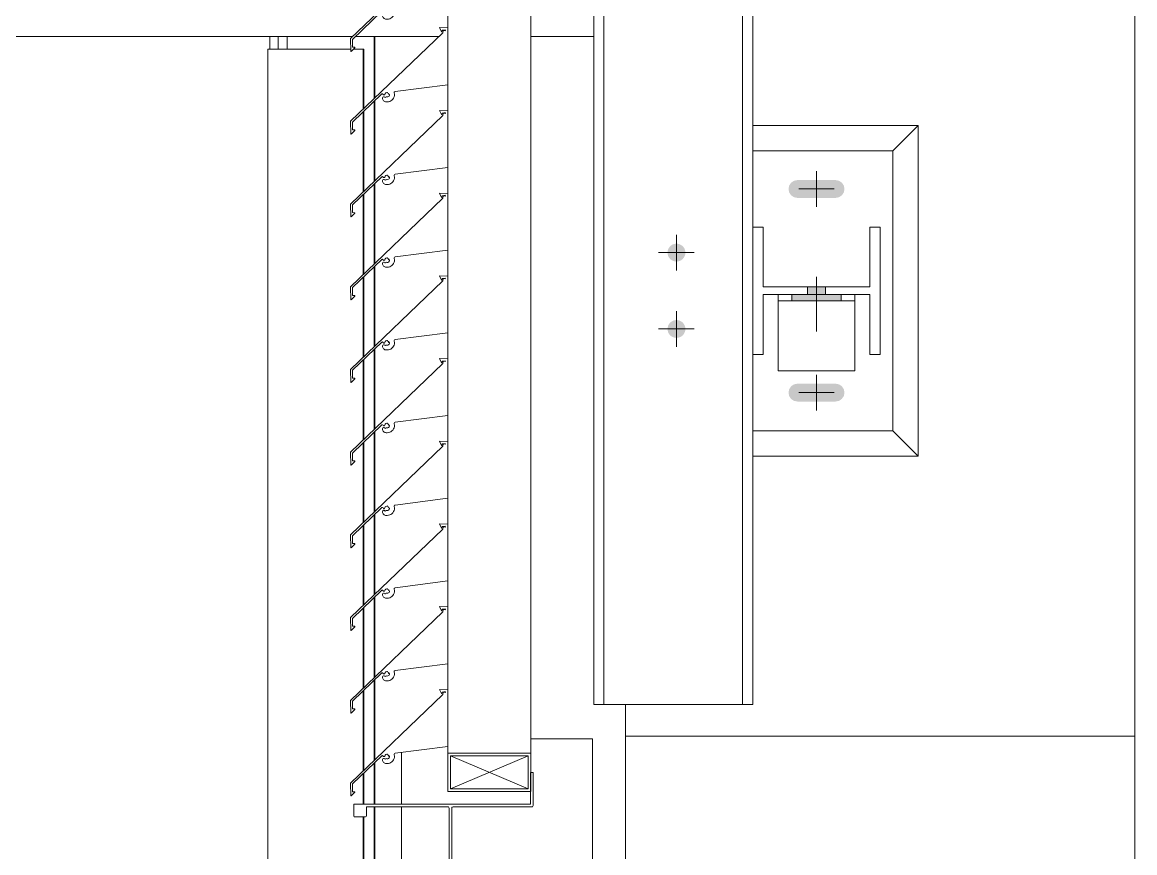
# Model space of a CAD drawing. Header units: millimetres. Extents: x -220592 to 404889, y -217665 to 38245.
# Drawn here: x 7562 to 7570.74, y -48086.44 to -48079.91 of the extents above; entities that cross this region are included whole.
import ezdxf

# ---------------------------------------------------------------- set-up
doc = ezdxf.new("R2010")
doc.units = ezdxf.units.MM
doc.linetypes.add('XKITLINE00', pattern=[0])
doc.layers.add('000 - 0_HIDE_OBJ_FRAMING_DEF_SUB_1', color=7, linetype='Continuous')
doc.layers.add('Part', color=7, linetype='Continuous', lineweight=0)

# ---------------------------------------------------------------- blocks, each defined once
blk = doc.blocks.new('*A13471')
at = {"layer": '000 - 0_HIDE_OBJ_FRAMING_DEF_SUB_1', "color": 7, "linetype": 'XKITLINE00', "lineweight": 0}
blk.add_line((-166.903352, 124.690788), (-166.903352, 152.690792), dxfattribs=at)
blk = doc.blocks.new('*A13473')
at = {"layer": '000 - 0_HIDE_OBJ_FRAMING_DEF_SUB_1', "color": 7, "linetype": 'XKITLINE00', "lineweight": 0}
for p, q in [((-166.90336, 124.690788), (-166.903358, 152.690792)), ((-170.90336, 124.690788), (-170.90336, 124.940805))]:
    blk.add_line(p, q, dxfattribs=at)
blk = doc.blocks.new('*A13990')
at = {"layer": '000 - 0_HIDE_OBJ_FRAMING_DEF_SUB_1', "color": 7, "linetype": 'XKITLINE00', "lineweight": 0}
for p, q in [((-170.903349, 124.690788), (-166.903349, 124.690788)), ((-170.903349, 122.690788), (-170.903349, 124.690788)), ((-166.903349, 124.690788), (-166.903349, 122.690788)), ((-166.903349, 122.690788), (-170.903349, 122.690788))]:
    blk.add_line(p, q, dxfattribs=at)
blk = doc.blocks.new('*A13993')
at = {"layer": '000 - 0_HIDE_OBJ_FRAMING_DEF_SUB_1', "color": 7, "linetype": 'XKITLINE00', "lineweight": 0}
for p, q in [((-171.153485, 152.440805), (-171.153485, 124.940805)), ((-171.073485, 124.940805), (-171.073485, 152.440805)), ((-169.983485, 124.940805), (-169.983485, 152.440805)), ((-169.903485, 128.690805), (-169.903485, 148.690805)), ((-169.903485, 124.940805), (-169.903485, 127.690805)), ((-169.903485, 124.940805), (-171.153485, 124.940805))]:
    blk.add_line(p, q, dxfattribs=at)
blk = doc.blocks.new('*A14056')
at = {"layer": 'Part', "color": 7, "linetype": 'XKITLINE00', "lineweight": 0}
for p, q in [((-171.163349, 124.670788), (-171.648652, 124.670788)), ((-171.163349, 121.920764), (-171.163349, 124.670788)), ((-172.663349, 124.156207), (-172.663349, 124.563714)), ((-172.663349, 123.176207), (-172.663349, 124.135881))]:
    blk.add_line(p, q, dxfattribs=at)
blk = doc.blocks.new('*A14057')
at = {"layer": 'Part', "color": 7, "linetype": 'XKITLINE00', "lineweight": 0}
for p, q in [((-172.338255, 125.018789), (-173.063377, 124.322543)), ((-172.298462, 125.056123), (-172.366148, 125.058745)), ((-172.366148, 125.058745), (-172.350613, 125.025258)), ((-172.350613, 125.025258), (-172.34549, 125.02567)), ((-172.34549, 125.02567), (-172.345361, 125.037861)), ((-172.345361, 125.037861), (-172.320378, 125.041001)), ((-172.335358, 125.037332), (-172.338255, 125.018789)), ((-172.335358, 125.037332), (-172.318342, 125.034428)), ((-172.320378, 125.041001), (-172.318342, 125.034428)), ((-172.298455, 124.610453), (-172.298462, 125.056123)), ((-172.793971, 124.534553), (-172.790857, 124.542126)), ((-172.790857, 124.542126), (-172.78619, 124.546913)), ((-172.78619, 124.546913), (-172.780114, 124.549703)), ((-172.780114, 124.549703), (-172.773442, 124.550125)), ((-172.773442, 124.550125), (-172.77112, 124.542735)), ((-172.77112, 124.542735), (-172.763955, 124.541791)), ((-172.763955, 124.541791), (-172.765124, 124.534731)), ((-172.720912, 124.545159), (-172.720672, 124.550681)), ((-172.719426, 124.535025), (-172.720912, 124.545159)), ((-172.720672, 124.550681), (-172.717536, 124.555233)), ((-172.717536, 124.555233), (-172.712461, 124.557423)), ((-172.712461, 124.557423), (-172.298455, 124.610453)), ((-173.048341, 124.316176), (-172.817326, 124.537579)), ((-172.817326, 124.537579), (-172.812166, 124.538671)), ((-172.810019, 124.512761), (-172.812659, 124.507287)), ((-172.812659, 124.507287), (-172.812163, 124.499517)), ((-172.812166, 124.538671), (-172.808512, 124.534044)), ((-172.812163, 124.499517), (-172.810428, 124.494021)), ((-172.810428, 124.494021), (-172.807674, 124.488958)), ((-172.804875, 124.515998), (-172.810019, 124.512761)), ((-172.808512, 124.534044), (-172.804048, 124.53019)), ((-172.807674, 124.488958), (-172.804002, 124.484515)), ((-172.798797, 124.51601), (-172.804875, 124.515998)), ((-172.804048, 124.53019), (-172.798154, 124.530396)), ((-172.804002, 124.484515), (-172.799549, 124.480857)), ((-172.799549, 124.480857), (-172.794479, 124.478117)), ((-172.793641, 124.512792), (-172.798797, 124.51601)), ((-172.798154, 124.530396), (-172.793971, 124.534553)), ((-172.794479, 124.478117), (-172.788978, 124.476398)), ((-172.790699, 124.50732), (-172.793641, 124.512792)), ((-172.788669, 124.512301), (-172.790699, 124.50732)), ((-172.788978, 124.476398), (-172.78325, 124.475762)), ((-172.783858, 124.514708), (-172.788669, 124.512301)), ((-172.77794, 124.513803), (-172.783858, 124.514708)), ((-172.78325, 124.475762), (-172.776451, 124.475664)), ((-172.77144, 124.514147), (-172.77794, 124.513803)), ((-172.776451, 124.475664), (-172.766238, 124.476449)), ((-172.765472, 124.516745), (-172.77144, 124.514147)), ((-172.766238, 124.476449), (-172.756337, 124.479072)), ((-172.76079, 124.521267), (-172.765472, 124.516745)), ((-172.765124, 124.534731), (-172.757418, 124.533625)), ((-172.757988, 124.527141), (-172.76079, 124.521267)), ((-172.757418, 124.533625), (-172.757988, 124.527141)), ((-172.756337, 124.479072), (-172.747074, 124.483445)), ((-172.747074, 124.483445), (-172.738758, 124.489423)), ((-172.738758, 124.489423), (-172.731662, 124.49681)), ((-172.731662, 124.49681), (-172.726022, 124.50536)), ((-172.726022, 124.50536), (-172.722024, 124.51479)), ((-172.722024, 124.51479), (-172.719801, 124.524789)), ((-172.719801, 124.524789), (-172.719426, 124.535025)), ((-173.063377, 124.322543), (-173.062824, 124.223392)), ((-173.047999, 124.25483), (-173.048341, 124.316176)), ((-173.062824, 124.223392), (-173.058143, 124.220923)), ((-173.058143, 124.220923), (-173.029494, 124.249812)), ((-173.030579, 124.254733), (-173.047999, 124.25483)), ((-173.029494, 124.249812), (-173.030579, 124.254733))]:
    blk.add_line(p, q, dxfattribs=at)
blk = doc.blocks.new('*A14058')
at = {"layer": 'Part', "color": 7, "linetype": 'XKITLINE00', "lineweight": 0}
for p, q in [((-172.298652, 124.256249), (-172.298652, 124.556249)), ((-171.648652, 124.556249), (-172.298652, 124.556249)), ((-171.648652, 124.256249), (-171.648652, 124.556249)), ((-172.278652, 124.276249), (-171.668652, 124.536249)), ((-172.278652, 124.536249), (-171.668652, 124.276249)), ((-172.278652, 124.276249), (-172.278652, 124.536249)), ((-172.278652, 124.536249), (-171.668652, 124.536249)), ((-171.668652, 124.536249), (-171.668652, 124.276249)), ((-172.298652, 124.256249), (-171.648652, 124.256249)), ((-171.668652, 124.276249), (-172.278652, 124.276249))]:
    blk.add_line(p, q, dxfattribs=at)
blk = doc.blocks.new('*A14061')
at = {"layer": 'Part', "color": 7, "linetype": 'XKITLINE00', "lineweight": 0}
for p, q in [((-171.648937, 124.40603), (-171.648981, 124.15603)), ((-171.628937, 124.406027), (-171.648937, 124.40603)), ((-171.628982, 124.146027), (-171.628937, 124.406027)), ((-171.648981, 124.15603), (-173.03898, 124.156273)), ((-173.03898, 124.156273), (-173.038236, 124.062446)), ((-172.938996, 124.066255), (-172.938984, 124.136255)), ((-172.938984, 124.136255), (-172.295157, 124.135382)), ((-172.295157, 124.135382), (-172.29067, 124.131698)), ((-172.29067, 124.131698), (-172.288986, 124.126142)), ((-172.288986, 124.126142), (-172.289912, 123.182315)), ((-172.26915, 123.186138), (-172.268986, 124.126138)), ((-172.268986, 124.126138), (-172.268224, 124.129965)), ((-172.268224, 124.129965), (-172.26454, 124.134452)), ((-172.26454, 124.134452), (-172.258984, 124.136137)), ((-172.258984, 124.136137), (-171.635157, 124.136789)), ((-171.635157, 124.136789), (-171.630669, 124.140471)), ((-171.630669, 124.140471), (-171.628982, 124.146027)), ((-173.038236, 124.062446), (-173.034553, 124.057957)), ((-173.034553, 124.057957), (-173.028998, 124.056271)), ((-173.028998, 124.056271), (-172.945171, 124.057018)), ((-172.945171, 124.057018), (-172.940682, 124.0607)), ((-172.940682, 124.0607), (-172.938996, 124.066255)), ((-173.039139, 123.246273), (-173.039155, 123.156273)), ((-173.037453, 123.251828), (-173.039139, 123.246273)), ((-173.032965, 123.25551), (-173.037453, 123.251828)), ((-172.949138, 123.256257), (-173.032965, 123.25551)), ((-172.943582, 123.254571), (-172.949138, 123.256257)), ((-172.9399, 123.250082), (-172.943582, 123.254571)), ((-172.939152, 123.176255), (-172.9399, 123.250082)), ((-173.039155, 123.156273), (-171.649155, 123.15603)), ((-172.299152, 123.176144), (-172.939152, 123.176255)), ((-172.293596, 123.177828), (-172.299152, 123.176144)), ((-172.289912, 123.182315), (-172.293596, 123.177828)), ((-172.267465, 123.180582), (-172.26915, 123.186138)), ((-172.262978, 123.176899), (-172.267465, 123.180582)), ((-171.639152, 123.176028), (-172.262978, 123.176899)), ((-171.649155, 123.15603), (-171.649199, 122.90603)), ((-171.633596, 123.174342), (-171.639152, 123.176028)), ((-171.629914, 123.169854), (-171.633596, 123.174342)), ((-171.629199, 122.906027), (-171.629914, 123.169854)), ((-171.649199, 122.90603), (-171.629199, 122.906027))]:
    blk.add_line(p, q, dxfattribs=at)
blk = doc.blocks.new('*A14079')
at = {"layer": 'Part', "color": 7, "linetype": 'XKITLINE00', "lineweight": 0}
for p, q in [((-171.648652, 124.556249), (-171.648652, 137.756135)), ((-172.298652, 130.256131), (-172.298652, 130.460427)), ((-172.298652, 129.606131), (-172.298652, 129.810427)), ((-172.298652, 128.956131), (-172.298652, 129.160427)), ((-172.298652, 128.306131), (-172.298652, 128.510427)), ((-172.298652, 127.656131), (-172.298652, 127.860427)), ((-172.298652, 127.006131), (-172.298652, 127.210427)), ((-172.298652, 126.356131), (-172.298652, 126.560427)), ((-172.298652, 125.706131), (-172.298652, 125.910427)), ((-172.298652, 125.056131), (-172.298652, 125.260427)), ((-172.298652, 124.556249), (-172.298652, 124.610427))]:
    blk.add_line(p, q, dxfattribs=at)
blk = doc.blocks.new('*A14080')
at = {"layer": '000 - 0_HIDE_OBJ_FRAMING_DEF_SUB_1', "color": 7, "linetype": 'XKITLINE00', "lineweight": 0}
for p, q in [((-173.697937, 130.088511), (-173.697937, 130.188511)), ((-173.633058, 130.088511), (-173.633058, 130.188511)), ((-173.562852, 130.088511), (-173.562852, 130.188511)), ((-172.87913, 129.699453), (-172.87913, 130.188511)), ((-172.873025, 129.705315), (-172.873025, 130.188511)), ((-173.713199, 117.288511), (-173.713199, 130.088511)), ((-173.713199, 130.088511), (-173.062908, 130.088511)), ((-172.958493, 130.088511), (-173.040701, 130.088511)), ((-172.964598, 129.617389), (-172.964598, 130.088511)), ((-172.958493, 129.62325), (-172.958493, 130.088511)), ((-172.87913, 129.049453), (-172.87913, 129.678347)), ((-172.873025, 129.055315), (-172.873025, 129.684198)), ((-172.964598, 128.967389), (-172.964598, 129.596435)), ((-172.958493, 128.97325), (-172.958493, 129.602286)), ((-172.87913, 128.399453), (-172.87913, 129.028347)), ((-172.873025, 128.405315), (-172.873025, 129.034198)), ((-172.964598, 128.317389), (-172.964598, 128.946435)), ((-172.958493, 128.32325), (-172.958493, 128.952286)), ((-172.958493, 127.67325), (-172.958493, 128.302286)), ((-172.87913, 127.749453), (-172.87913, 128.378347)), ((-172.873025, 127.755315), (-172.873025, 128.384198)), ((-172.964598, 127.667389), (-172.964598, 128.296435)), ((-172.87913, 127.099453), (-172.87913, 127.728347)), ((-172.873025, 127.105315), (-172.873025, 127.734198)), ((-172.964598, 127.017389), (-172.964598, 127.646435)), ((-172.958493, 127.02325), (-172.958493, 127.652286)), ((-172.87913, 126.449453), (-172.87913, 127.078347)), ((-172.873025, 126.455315), (-172.873025, 127.084198)), ((-172.964598, 126.367389), (-172.964598, 126.996435)), ((-172.958493, 126.37325), (-172.958493, 127.002286)), ((-172.87913, 125.799453), (-172.87913, 126.428347)), ((-172.873025, 125.805315), (-172.873025, 126.434198)), ((-172.964598, 125.717389), (-172.964598, 126.346435)), ((-172.958493, 125.72325), (-172.958493, 126.352286)), ((-172.87913, 125.149453), (-172.87913, 125.778347)), ((-172.873025, 125.155315), (-172.873025, 125.784198)), ((-172.964598, 125.067389), (-172.964598, 125.696435)), ((-172.958493, 125.07325), (-172.958493, 125.702286)), ((-172.87913, 124.499453), (-172.87913, 125.128347)), ((-172.873025, 124.505315), (-172.873025, 125.134198)), ((-172.964598, 124.417389), (-172.964598, 125.046435)), ((-172.958493, 124.42325), (-172.958493, 125.052286)), ((-172.87913, 124.156245), (-172.87913, 124.478347)), ((-172.873025, 124.156244), (-172.873025, 124.484198)), ((-172.964598, 124.15626), (-172.964598, 124.396435)), ((-172.958493, 124.156259), (-172.958493, 124.402286)), ((-172.87913, 123.176245), (-172.87913, 124.136174)), ((-172.873025, 123.176244), (-172.873025, 124.136166)), ((-172.964598, 123.256119), (-172.964598, 124.056845)), ((-172.958493, 123.256174), (-172.958493, 124.056899))]:
    blk.add_line(p, q, dxfattribs=at)
blk = doc.blocks.new('*A14094')
at = {"layer": '000 - 0_HIDE_OBJ_FRAMING_DEF_SUB_1', "color": 7, "linetype": 'XKITLINE00', "lineweight": 0}
for p, q in [((-168.803485, 129.290805), (-169.903485, 129.290805)), ((-168.803485, 127.090805), (-168.803485, 129.290805)), ((-169.903485, 127.090805), (-168.803485, 127.090805))]:
    blk.add_line(p, q, dxfattribs=at)
blk = doc.blocks.new('*A14095')
at = {"layer": '000 - 0_HIDE_OBJ_FRAMING_DEF_SUB_1', "color": 7, "linetype": 'XKITLINE00', "lineweight": 0}
for p, q in [((-168.603485, 129.490805), (-169.903485, 129.490805)), ((-168.803485, 129.290805), (-168.603485, 129.490805)), ((-168.603485, 129.490805), (-168.603485, 126.890805)), ((-168.803485, 127.090805), (-168.603485, 126.890805)), ((-168.603485, 126.890805), (-169.903485, 126.890805))]:
    blk.add_line(p, q, dxfattribs=at)
blk = doc.blocks.new('*A14096')
at = {"layer": '000 - 0_HIDE_OBJ_FRAMING_DEF_SUB_1', "color": 7, "linetype": 'XKITLINE00', "lineweight": 0}
for p, q in [((-169.703485, 128.160805), (-169.703485, 127.560805)), ((-169.103485, 128.160805), (-169.103485, 127.560805)), ((-169.703485, 128.110805), (-169.103485, 128.110805)), ((-169.703485, 127.560805), (-169.103485, 127.560805))]:
    blk.add_line(p, q, dxfattribs=at)
blk = doc.blocks.new('*A14097')
at = {"layer": '000 - 0_HIDE_OBJ_FRAMING_DEF_SUB_1'}
for points in [[(-169.3335, 128.2208), (-169.3335, 128.1608), (-169.4735, 128.1608), (-169.4735, 128.2208)], [(-169.2085, 128.1608), (-169.2085, 128.1108), (-169.5985, 128.1108), (-169.5985, 128.1608)]]:
    blk.add_hatch(color=7, dxfattribs=at).paths.add_polyline_path(points, flags=17)
at = {"layer": '000 - 0_HIDE_OBJ_FRAMING_DEF_SUB_1', "color": 7, "linetype": 'XKITLINE00', "lineweight": 0}
for p, q in [((-169.4035, 128.3), (-169.4035, 127.8708)), ((-169.4735, 128.2208), (-169.4735, 128.1608)), ((-169.3335, 128.2208), (-169.3335, 128.1608)), ((-169.5985, 128.1608), (-169.5985, 128.1108)), ((-169.2085, 128.1608), (-169.2085, 128.1108))]:
    blk.add_line(p, q, dxfattribs=at)
blk = doc.blocks.new('*A14098')
at = {"layer": '000 - 0_HIDE_OBJ_FRAMING_DEF_SUB_1'}
for points in [[(-169.6182, 128.964), (-169.6235, 128.9908), (-169.6182, 129.0176), (-169.603, 129.0403), (-169.5803, 129.0555), (-169.5535, 129.0608), (-169.2535, 129.0608), (-169.2267, 129.0555), (-169.204, 129.0403), (-169.1888, 129.0176), (-169.1835, 128.9908), (-169.1888, 128.964), (-169.204, 128.9413), (-169.2267, 128.9261), (-169.2535, 128.9208), (-169.5535, 128.9208), (-169.5803, 128.9261), (-169.603, 128.9413)], [(-169.6182, 127.364), (-169.6235, 127.3908), (-169.6182, 127.4176), (-169.603, 127.4403), (-169.5803, 127.4555), (-169.5535, 127.4608), (-169.2535, 127.4608), (-169.2267, 127.4555), (-169.204, 127.4403), (-169.1888, 127.4176), (-169.1835, 127.3908), (-169.1888, 127.364), (-169.204, 127.3413), (-169.2267, 127.3261), (-169.2535, 127.3208), (-169.5535, 127.3208), (-169.5803, 127.3261), (-169.603, 127.3413)]]:
    blk.add_hatch(color=7, dxfattribs=at).paths.add_polyline_path(points, flags=17)
at = {"layer": '000 - 0_HIDE_OBJ_FRAMING_DEF_SUB_1', "color": 7, "linetype": 'XKITLINE00', "lineweight": 0}
for p, q in [((-169.4035, 128.8508), (-169.4035, 129.1308)), ((-169.2635, 128.9908), (-169.5435, 128.9908)), ((-169.4035, 127.2508), (-169.4035, 127.5308)), ((-169.2635, 127.3908), (-169.5435, 127.3908))]:
    blk.add_line(p, q, dxfattribs=at)
blk = doc.blocks.new('*A14099')
at = {"layer": '000 - 0_HIDE_OBJ_FRAMING_DEF_SUB_1'}
for points in [[(-170.5103, 128.4211), (-170.5171, 128.4221), (-170.5238, 128.4238), (-170.5303, 128.4261), (-170.5365, 128.4291), (-170.5424, 128.4326), (-170.5479, 128.4367), (-170.553, 128.4413), (-170.5576, 128.4464), (-170.5617, 128.4519), (-170.5652, 128.4578), (-170.5682, 128.464), (-170.5705, 128.4705), (-170.5721, 128.4771), (-170.5731, 128.4839), (-170.5735, 128.4908), (-170.5731, 128.4977), (-170.5721, 128.5045), (-170.5705, 128.5111), (-170.5682, 128.5176), (-170.5652, 128.5238), (-170.5617, 128.5297), (-170.5576, 128.5352), (-170.553, 128.5403), (-170.5479, 128.5449), (-170.5424, 128.549), (-170.5365, 128.5525), (-170.5303, 128.5555), (-170.5238, 128.5578), (-170.5171, 128.5595), (-170.5103, 128.5605), (-170.5035, 128.5608), (-170.4966, 128.5605), (-170.4898, 128.5595), (-170.4832, 128.5578), (-170.4767, 128.5555), (-170.4705, 128.5525), (-170.4646, 128.549), (-170.4591, 128.5449), (-170.454, 128.5403), (-170.4494, 128.5352), (-170.4453, 128.5297), (-170.4418, 128.5238), (-170.4388, 128.5176), (-170.4365, 128.5111), (-170.4348, 128.5045), (-170.4338, 128.4977), (-170.4335, 128.4908), (-170.4338, 128.4839), (-170.4348, 128.4771), (-170.4365, 128.4705), (-170.4388, 128.464), (-170.4418, 128.4578), (-170.4453, 128.4519), (-170.4494, 128.4464), (-170.454, 128.4413), (-170.4591, 128.4367), (-170.4646, 128.4326), (-170.4705, 128.4291), (-170.4767, 128.4261), (-170.4832, 128.4238), (-170.4898, 128.4221), (-170.4966, 128.4211), (-170.5035, 128.4208)], [(-170.5103, 127.8211), (-170.5171, 127.8221), (-170.5238, 127.8238), (-170.5303, 127.8261), (-170.5365, 127.8291), (-170.5424, 127.8326), (-170.5479, 127.8367), (-170.553, 127.8413), (-170.5576, 127.8464), (-170.5617, 127.8519), (-170.5652, 127.8578), (-170.5682, 127.864), (-170.5705, 127.8705), (-170.5721, 127.8771), (-170.5731, 127.8839), (-170.5735, 127.8908), (-170.5731, 127.8977), (-170.5721, 127.9045), (-170.5705, 127.9111), (-170.5682, 127.9176), (-170.5652, 127.9238), (-170.5617, 127.9297), (-170.5576, 127.9352), (-170.553, 127.9403), (-170.5479, 127.9449), (-170.5424, 127.949), (-170.5365, 127.9525), (-170.5303, 127.9555), (-170.5238, 127.9578), (-170.5171, 127.9595), (-170.5103, 127.9605), (-170.5035, 127.9608), (-170.4966, 127.9605), (-170.4898, 127.9595), (-170.4832, 127.9578), (-170.4767, 127.9555), (-170.4705, 127.9525), (-170.4646, 127.949), (-170.4591, 127.9449), (-170.454, 127.9403), (-170.4494, 127.9352), (-170.4453, 127.9297), (-170.4418, 127.9238), (-170.4388, 127.9176), (-170.4365, 127.9111), (-170.4348, 127.9045), (-170.4338, 127.8977), (-170.4335, 127.8908), (-170.4338, 127.8839), (-170.4348, 127.8771), (-170.4365, 127.8705), (-170.4388, 127.864), (-170.4418, 127.8578), (-170.4453, 127.8519), (-170.4494, 127.8464), (-170.454, 127.8413), (-170.4591, 127.8367), (-170.4646, 127.8326), (-170.4705, 127.8291), (-170.4767, 127.8261), (-170.4832, 127.8238), (-170.4898, 127.8221), (-170.4966, 127.8211), (-170.5035, 127.8208)]]:
    blk.add_hatch(color=7, dxfattribs=at).paths.add_polyline_path(points, flags=17)
at = {"layer": '000 - 0_HIDE_OBJ_FRAMING_DEF_SUB_1', "color": 7, "linetype": 'XKITLINE00', "lineweight": 0}
for p, q in [((-170.5035, 128.3508), (-170.5035, 128.6308)), ((-170.3635, 128.4908), (-170.6435, 128.4908)), ((-170.5035, 127.7508), (-170.5035, 128.0308)), ((-170.3635, 127.8908), (-170.6435, 127.8908))]:
    blk.add_line(p, q, dxfattribs=at)
blk = doc.blocks.new('*A14107')
at = {"layer": '000 - 0_HIDE_OBJ_FRAMING_DEF_SUB_1', "color": 7, "linetype": 'XKITLINE00', "lineweight": 0}
for p, q in [((-169.823485, 128.690805), (-169.903485, 128.690805)), ((-169.903485, 128.690805), (-169.903485, 127.690805)), ((-169.823485, 128.220805), (-169.823485, 128.690805)), ((-168.903485, 128.690805), (-168.983485, 128.690805)), ((-168.983485, 128.690805), (-168.983485, 128.220805)), ((-168.903485, 127.690805), (-168.903485, 128.690805)), ((-168.983485, 128.220805), (-169.823485, 128.220805)), ((-169.823485, 127.690805), (-169.823485, 128.160805)), ((-169.823485, 128.160805), (-168.983485, 128.160805)), ((-168.983485, 128.160805), (-168.983485, 127.690805)), ((-169.903485, 127.690805), (-169.823485, 127.690805)), ((-168.983485, 127.690805), (-168.903485, 127.690805))]:
    blk.add_line(p, q, dxfattribs=at)
blk = doc.blocks.new('*A14189')
at = {"layer": '000 - 0_HIDE_OBJ_FRAMING_DEF_SUB_1', "color": 7, "linetype": 'XKITLINE00', "lineweight": 0}
for p, q in [((-184.211249, 130.188511), (-173.046746, 130.188511)), ((-173.025037, 130.188511), (-172.369788, 130.188511)), ((-171.648652, 130.188511), (-171.153485, 130.188511))]:
    blk.add_line(p, q, dxfattribs=at)
blk = doc.blocks.new('*A14192')
at = {"layer": 'Part', "color": 7, "linetype": 'XKITLINE00', "lineweight": 0}
for p, q in [((-172.298462, 125.706123), (-172.366148, 125.708745)), ((-172.366148, 125.708745), (-172.350613, 125.675258)), ((-172.350613, 125.675258), (-172.34549, 125.67567)), ((-172.34549, 125.67567), (-172.345361, 125.687861)), ((-172.345361, 125.687861), (-172.320378, 125.691001)), ((-172.335358, 125.687332), (-172.338255, 125.668789)), ((-172.335358, 125.687332), (-172.318342, 125.684428)), ((-172.320378, 125.691001), (-172.318342, 125.684428)), ((-172.298455, 125.260453), (-172.298462, 125.706123)), ((-172.338255, 125.668789), (-173.063377, 124.972543)), ((-172.712461, 125.207423), (-172.298455, 125.260453)), ((-173.048341, 124.966176), (-172.817326, 125.187579)), ((-172.817326, 125.187579), (-172.812166, 125.188671)), ((-172.810019, 125.162761), (-172.812659, 125.157287)), ((-172.812659, 125.157287), (-172.812163, 125.149517)), ((-172.812166, 125.188671), (-172.808512, 125.184044)), ((-172.804875, 125.165998), (-172.810019, 125.162761)), ((-172.808512, 125.184044), (-172.804048, 125.18019)), ((-172.798797, 125.16601), (-172.804875, 125.165998)), ((-172.804048, 125.18019), (-172.798154, 125.180396)), ((-172.793641, 125.162792), (-172.798797, 125.16601)), ((-172.798154, 125.180396), (-172.793971, 125.184553)), ((-172.793971, 125.184553), (-172.790857, 125.192126)), ((-172.790699, 125.15732), (-172.793641, 125.162792)), ((-172.790857, 125.192126), (-172.78619, 125.196913)), ((-172.788669, 125.162301), (-172.790699, 125.15732)), ((-172.783858, 125.164708), (-172.788669, 125.162301)), ((-172.78619, 125.196913), (-172.780114, 125.199703)), ((-172.77794, 125.163803), (-172.783858, 125.164708)), ((-172.780114, 125.199703), (-172.773442, 125.200125)), ((-172.77144, 125.164147), (-172.77794, 125.163803)), ((-172.773442, 125.200125), (-172.77112, 125.192735)), ((-172.765472, 125.166745), (-172.77144, 125.164147)), ((-172.77112, 125.192735), (-172.763955, 125.191791)), ((-172.76079, 125.171267), (-172.765472, 125.166745)), ((-172.763955, 125.191791), (-172.765124, 125.184731)), ((-172.765124, 125.184731), (-172.757418, 125.183625)), ((-172.757988, 125.177141), (-172.76079, 125.171267)), ((-172.757418, 125.183625), (-172.757988, 125.177141)), ((-172.731662, 125.14681), (-172.726022, 125.15536)), ((-172.726022, 125.15536), (-172.722024, 125.16479)), ((-172.722024, 125.16479), (-172.719801, 125.174789)), ((-172.720912, 125.195159), (-172.720672, 125.200681)), ((-172.719426, 125.185025), (-172.720912, 125.195159)), ((-172.720672, 125.200681), (-172.717536, 125.205233)), ((-172.719801, 125.174789), (-172.719426, 125.185025)), ((-172.717536, 125.205233), (-172.712461, 125.207423)), ((-172.812163, 125.149517), (-172.810428, 125.144021)), ((-172.810428, 125.144021), (-172.807674, 125.138958)), ((-172.807674, 125.138958), (-172.804002, 125.134515)), ((-172.804002, 125.134515), (-172.799549, 125.130857)), ((-172.799549, 125.130857), (-172.794479, 125.128117)), ((-172.794479, 125.128117), (-172.788978, 125.126398)), ((-172.788978, 125.126398), (-172.78325, 125.125762)), ((-172.78325, 125.125762), (-172.776451, 125.125664)), ((-172.776451, 125.125664), (-172.766238, 125.126449)), ((-172.766238, 125.126449), (-172.756337, 125.129072)), ((-172.756337, 125.129072), (-172.747074, 125.133445)), ((-172.747074, 125.133445), (-172.738758, 125.139423)), ((-172.738758, 125.139423), (-172.731662, 125.14681)), ((-173.063377, 124.972543), (-173.062824, 124.873392)), ((-173.058143, 124.870923), (-173.029494, 124.899812)), ((-173.047999, 124.90483), (-173.048341, 124.966176)), ((-173.030579, 124.904733), (-173.047999, 124.90483)), ((-173.029494, 124.899812), (-173.030579, 124.904733)), ((-173.062824, 124.873392), (-173.058143, 124.870923))]:
    blk.add_line(p, q, dxfattribs=at)
blk = doc.blocks.new('*A14193')
at = {"layer": 'Part', "color": 7, "linetype": 'XKITLINE00', "lineweight": 0}
for p, q in [((-172.338255, 126.318789), (-173.063377, 125.622543)), ((-172.298462, 126.356123), (-172.366148, 126.358745)), ((-172.366148, 126.358745), (-172.350613, 126.325258)), ((-172.350613, 126.325258), (-172.34549, 126.32567)), ((-172.34549, 126.32567), (-172.345361, 126.337861)), ((-172.345361, 126.337861), (-172.320378, 126.341001)), ((-172.335358, 126.337332), (-172.338255, 126.318789)), ((-172.335358, 126.337332), (-172.318342, 126.334428)), ((-172.320378, 126.341001), (-172.318342, 126.334428)), ((-172.298455, 125.910453), (-172.298462, 126.356123)), ((-172.720912, 125.845159), (-172.720672, 125.850681)), ((-172.720672, 125.850681), (-172.717536, 125.855233)), ((-172.717536, 125.855233), (-172.712461, 125.857423)), ((-172.712461, 125.857423), (-172.298455, 125.910453)), ((-173.048341, 125.616176), (-172.817326, 125.837579)), ((-172.817326, 125.837579), (-172.812166, 125.838671)), ((-172.810019, 125.812761), (-172.812659, 125.807287)), ((-172.812659, 125.807287), (-172.812163, 125.799517)), ((-172.812166, 125.838671), (-172.808512, 125.834044)), ((-172.812163, 125.799517), (-172.810428, 125.794021)), ((-172.810428, 125.794021), (-172.807674, 125.788958)), ((-172.804875, 125.815998), (-172.810019, 125.812761)), ((-172.808512, 125.834044), (-172.804048, 125.83019)), ((-172.807674, 125.788958), (-172.804002, 125.784515)), ((-172.798797, 125.81601), (-172.804875, 125.815998)), ((-172.804048, 125.83019), (-172.798154, 125.830396)), ((-172.804002, 125.784515), (-172.799549, 125.780857)), ((-172.799549, 125.780857), (-172.794479, 125.778117)), ((-172.793641, 125.812792), (-172.798797, 125.81601)), ((-172.798154, 125.830396), (-172.793971, 125.834553)), ((-172.794479, 125.778117), (-172.788978, 125.776398)), ((-172.793971, 125.834553), (-172.790857, 125.842126)), ((-172.790699, 125.80732), (-172.793641, 125.812792)), ((-172.790857, 125.842126), (-172.78619, 125.846913)), ((-172.788669, 125.812301), (-172.790699, 125.80732)), ((-172.788978, 125.776398), (-172.78325, 125.775762)), ((-172.783858, 125.814708), (-172.788669, 125.812301)), ((-172.78619, 125.846913), (-172.780114, 125.849703)), ((-172.77794, 125.813803), (-172.783858, 125.814708)), ((-172.78325, 125.775762), (-172.776451, 125.775664)), ((-172.780114, 125.849703), (-172.773442, 125.850125)), ((-172.77144, 125.814147), (-172.77794, 125.813803)), ((-172.776451, 125.775664), (-172.766238, 125.776449)), ((-172.773442, 125.850125), (-172.77112, 125.842735)), ((-172.765472, 125.816745), (-172.77144, 125.814147)), ((-172.77112, 125.842735), (-172.763955, 125.841791)), ((-172.766238, 125.776449), (-172.756337, 125.779072)), ((-172.76079, 125.821267), (-172.765472, 125.816745)), ((-172.763955, 125.841791), (-172.765124, 125.834731)), ((-172.765124, 125.834731), (-172.757418, 125.833625)), ((-172.757988, 125.827141), (-172.76079, 125.821267)), ((-172.757418, 125.833625), (-172.757988, 125.827141)), ((-172.756337, 125.779072), (-172.747074, 125.783445)), ((-172.747074, 125.783445), (-172.738758, 125.789423)), ((-172.738758, 125.789423), (-172.731662, 125.79681)), ((-172.731662, 125.79681), (-172.726022, 125.80536)), ((-172.726022, 125.80536), (-172.722024, 125.81479)), ((-172.722024, 125.81479), (-172.719801, 125.824789)), ((-172.719426, 125.835025), (-172.720912, 125.845159)), ((-172.719801, 125.824789), (-172.719426, 125.835025)), ((-173.063377, 125.622543), (-173.062824, 125.523392)), ((-173.047999, 125.55483), (-173.048341, 125.616176)), ((-173.062824, 125.523392), (-173.058143, 125.520923)), ((-173.058143, 125.520923), (-173.029494, 125.549812)), ((-173.030579, 125.554733), (-173.047999, 125.55483)), ((-173.029494, 125.549812), (-173.030579, 125.554733))]:
    blk.add_line(p, q, dxfattribs=at)
blk = doc.blocks.new('*A14194')
at = {"layer": 'Part', "color": 7, "linetype": 'XKITLINE00', "lineweight": 0}
for p, q in [((-172.298462, 127.006123), (-172.366148, 127.008745)), ((-172.366148, 127.008745), (-172.350613, 126.975258)), ((-172.34549, 126.97567), (-172.345361, 126.987861)), ((-172.345361, 126.987861), (-172.320378, 126.991001)), ((-172.335358, 126.987332), (-172.338255, 126.968789)), ((-172.335358, 126.987332), (-172.318342, 126.984428)), ((-172.320378, 126.991001), (-172.318342, 126.984428)), ((-172.298455, 126.560453), (-172.298462, 127.006123)), ((-172.338255, 126.968789), (-173.063377, 126.272543)), ((-172.350613, 126.975258), (-172.34549, 126.97567)), ((-172.712461, 126.507423), (-172.298455, 126.560453)), ((-173.048341, 126.266176), (-172.817326, 126.487579)), ((-172.817326, 126.487579), (-172.812166, 126.488671)), ((-172.810019, 126.462761), (-172.812659, 126.457287)), ((-172.812166, 126.488671), (-172.808512, 126.484044)), ((-172.804875, 126.465998), (-172.810019, 126.462761)), ((-172.808512, 126.484044), (-172.804048, 126.48019)), ((-172.798797, 126.46601), (-172.804875, 126.465998)), ((-172.804048, 126.48019), (-172.798154, 126.480396)), ((-172.793641, 126.462792), (-172.798797, 126.46601)), ((-172.798154, 126.480396), (-172.793971, 126.484553)), ((-172.793971, 126.484553), (-172.790857, 126.492126)), ((-172.790699, 126.45732), (-172.793641, 126.462792)), ((-172.790857, 126.492126), (-172.78619, 126.496913)), ((-172.788669, 126.462301), (-172.790699, 126.45732)), ((-172.783858, 126.464708), (-172.788669, 126.462301)), ((-172.78619, 126.496913), (-172.780114, 126.499703)), ((-172.77794, 126.463803), (-172.783858, 126.464708)), ((-172.780114, 126.499703), (-172.773442, 126.500125)), ((-172.77144, 126.464147), (-172.77794, 126.463803)), ((-172.773442, 126.500125), (-172.77112, 126.492735)), ((-172.765472, 126.466745), (-172.77144, 126.464147)), ((-172.77112, 126.492735), (-172.763955, 126.491791)), ((-172.76079, 126.471267), (-172.765472, 126.466745)), ((-172.763955, 126.491791), (-172.765124, 126.484731)), ((-172.765124, 126.484731), (-172.757418, 126.483625)), ((-172.757988, 126.477141), (-172.76079, 126.471267)), ((-172.757418, 126.483625), (-172.757988, 126.477141)), ((-172.726022, 126.45536), (-172.722024, 126.46479)), ((-172.722024, 126.46479), (-172.719801, 126.474789)), ((-172.720912, 126.495159), (-172.720672, 126.500681)), ((-172.719426, 126.485025), (-172.720912, 126.495159)), ((-172.720672, 126.500681), (-172.717536, 126.505233)), ((-172.719801, 126.474789), (-172.719426, 126.485025)), ((-172.717536, 126.505233), (-172.712461, 126.507423)), ((-172.812659, 126.457287), (-172.812163, 126.449517)), ((-172.812163, 126.449517), (-172.810428, 126.444021)), ((-172.810428, 126.444021), (-172.807674, 126.438958)), ((-172.807674, 126.438958), (-172.804002, 126.434515)), ((-172.804002, 126.434515), (-172.799549, 126.430857)), ((-172.799549, 126.430857), (-172.794479, 126.428117)), ((-172.794479, 126.428117), (-172.788978, 126.426398)), ((-172.788978, 126.426398), (-172.78325, 126.425762)), ((-172.78325, 126.425762), (-172.776451, 126.425664)), ((-172.776451, 126.425664), (-172.766238, 126.426449)), ((-172.766238, 126.426449), (-172.756337, 126.429072)), ((-172.756337, 126.429072), (-172.747074, 126.433445)), ((-172.747074, 126.433445), (-172.738758, 126.439423)), ((-172.738758, 126.439423), (-172.731662, 126.44681)), ((-172.731662, 126.44681), (-172.726022, 126.45536)), ((-173.063377, 126.272543), (-173.062824, 126.173392)), ((-173.047999, 126.20483), (-173.048341, 126.266176)), ((-173.030579, 126.204733), (-173.047999, 126.20483)), ((-173.029494, 126.199812), (-173.030579, 126.204733)), ((-173.062824, 126.173392), (-173.058143, 126.170923)), ((-173.058143, 126.170923), (-173.029494, 126.199812))]:
    blk.add_line(p, q, dxfattribs=at)
blk = doc.blocks.new('*A14195')
at = {"layer": 'Part', "color": 7, "linetype": 'XKITLINE00', "lineweight": 0}
for p, q in [((-172.338255, 127.618789), (-173.063377, 126.922543)), ((-172.298462, 127.656123), (-172.366148, 127.658745)), ((-172.366148, 127.658745), (-172.350613, 127.625258)), ((-172.350613, 127.625258), (-172.34549, 127.62567)), ((-172.34549, 127.62567), (-172.345361, 127.637861)), ((-172.345361, 127.637861), (-172.320378, 127.641001)), ((-172.335358, 127.637332), (-172.338255, 127.618789)), ((-172.335358, 127.637332), (-172.318342, 127.634428)), ((-172.320378, 127.641001), (-172.318342, 127.634428)), ((-172.298455, 127.210453), (-172.298462, 127.656123)), ((-172.712461, 127.157423), (-172.298455, 127.210453)), ((-173.048341, 126.916176), (-172.817326, 127.137579)), ((-172.817326, 127.137579), (-172.812166, 127.138671)), ((-172.810019, 127.112761), (-172.812659, 127.107287)), ((-172.812659, 127.107287), (-172.812163, 127.099517)), ((-172.812166, 127.138671), (-172.808512, 127.134044)), ((-172.812163, 127.099517), (-172.810428, 127.094021)), ((-172.810428, 127.094021), (-172.807674, 127.088958)), ((-172.804875, 127.115998), (-172.810019, 127.112761)), ((-172.808512, 127.134044), (-172.804048, 127.13019)), ((-172.807674, 127.088958), (-172.804002, 127.084515)), ((-172.798797, 127.11601), (-172.804875, 127.115998)), ((-172.804048, 127.13019), (-172.798154, 127.130396)), ((-172.804002, 127.084515), (-172.799549, 127.080857)), ((-172.799549, 127.080857), (-172.794479, 127.078117)), ((-172.793641, 127.112792), (-172.798797, 127.11601)), ((-172.798154, 127.130396), (-172.793971, 127.134553)), ((-172.794479, 127.078117), (-172.788978, 127.076398)), ((-172.793971, 127.134553), (-172.790857, 127.142126)), ((-172.790699, 127.10732), (-172.793641, 127.112792)), ((-172.790857, 127.142126), (-172.78619, 127.146913)), ((-172.788669, 127.112301), (-172.790699, 127.10732)), ((-172.788978, 127.076398), (-172.78325, 127.075762)), ((-172.783858, 127.114708), (-172.788669, 127.112301)), ((-172.78619, 127.146913), (-172.780114, 127.149703)), ((-172.77794, 127.113803), (-172.783858, 127.114708)), ((-172.78325, 127.075762), (-172.776451, 127.075664)), ((-172.780114, 127.149703), (-172.773442, 127.150125)), ((-172.77144, 127.114147), (-172.77794, 127.113803)), ((-172.776451, 127.075664), (-172.766238, 127.076449)), ((-172.773442, 127.150125), (-172.77112, 127.142735)), ((-172.765472, 127.116745), (-172.77144, 127.114147)), ((-172.77112, 127.142735), (-172.763955, 127.141791)), ((-172.766238, 127.076449), (-172.756337, 127.079072)), ((-172.76079, 127.121267), (-172.765472, 127.116745)), ((-172.763955, 127.141791), (-172.765124, 127.134731)), ((-172.765124, 127.134731), (-172.757418, 127.133625)), ((-172.757988, 127.127141), (-172.76079, 127.121267)), ((-172.757418, 127.133625), (-172.757988, 127.127141)), ((-172.756337, 127.079072), (-172.747074, 127.083445)), ((-172.747074, 127.083445), (-172.738758, 127.089423)), ((-172.738758, 127.089423), (-172.731662, 127.09681)), ((-172.731662, 127.09681), (-172.726022, 127.10536)), ((-172.726022, 127.10536), (-172.722024, 127.11479)), ((-172.722024, 127.11479), (-172.719801, 127.124789)), ((-172.720912, 127.145159), (-172.720672, 127.150681)), ((-172.719426, 127.135025), (-172.720912, 127.145159)), ((-172.720672, 127.150681), (-172.717536, 127.155233)), ((-172.719801, 127.124789), (-172.719426, 127.135025)), ((-172.717536, 127.155233), (-172.712461, 127.157423)), ((-173.063377, 126.922543), (-173.062824, 126.823392)), ((-173.047999, 126.85483), (-173.048341, 126.916176)), ((-173.062824, 126.823392), (-173.058143, 126.820923)), ((-173.058143, 126.820923), (-173.029494, 126.849812)), ((-173.030579, 126.854733), (-173.047999, 126.85483)), ((-173.029494, 126.849812), (-173.030579, 126.854733))]:
    blk.add_line(p, q, dxfattribs=at)
blk = doc.blocks.new('*A14196')
at = {"layer": 'Part', "color": 7, "linetype": 'XKITLINE00', "lineweight": 0}
for p, q in [((-172.298462, 128.306123), (-172.366148, 128.308745)), ((-172.366148, 128.308745), (-172.350613, 128.275258)), ((-172.298455, 127.860453), (-172.298462, 128.306123)), ((-172.338255, 128.268789), (-173.063377, 127.572543)), ((-172.350613, 128.275258), (-172.34549, 128.27567)), ((-172.34549, 128.27567), (-172.345361, 128.287861)), ((-172.345361, 128.287861), (-172.320378, 128.291001)), ((-172.335358, 128.287332), (-172.338255, 128.268789)), ((-172.335358, 128.287332), (-172.318342, 128.284428)), ((-172.320378, 128.291001), (-172.318342, 128.284428)), ((-172.712461, 127.807423), (-172.298455, 127.860453)), ((-173.048341, 127.566176), (-172.817326, 127.787579)), ((-172.817326, 127.787579), (-172.812166, 127.788671)), ((-172.812166, 127.788671), (-172.808512, 127.784044)), ((-172.808512, 127.784044), (-172.804048, 127.78019)), ((-172.804048, 127.78019), (-172.798154, 127.780396)), ((-172.798154, 127.780396), (-172.793971, 127.784553)), ((-172.793971, 127.784553), (-172.790857, 127.792126)), ((-172.790857, 127.792126), (-172.78619, 127.796913)), ((-172.78619, 127.796913), (-172.780114, 127.799703)), ((-172.780114, 127.799703), (-172.773442, 127.800125)), ((-172.773442, 127.800125), (-172.77112, 127.792735)), ((-172.77112, 127.792735), (-172.763955, 127.791791)), ((-172.763955, 127.791791), (-172.765124, 127.784731)), ((-172.765124, 127.784731), (-172.757418, 127.783625)), ((-172.757988, 127.777141), (-172.76079, 127.771267)), ((-172.757418, 127.783625), (-172.757988, 127.777141)), ((-172.722024, 127.76479), (-172.719801, 127.774789)), ((-172.720912, 127.795159), (-172.720672, 127.800681)), ((-172.719426, 127.785025), (-172.720912, 127.795159)), ((-172.720672, 127.800681), (-172.717536, 127.805233)), ((-172.719801, 127.774789), (-172.719426, 127.785025)), ((-172.717536, 127.805233), (-172.712461, 127.807423)), ((-172.810019, 127.762761), (-172.812659, 127.757287)), ((-172.812659, 127.757287), (-172.812163, 127.749517)), ((-172.812163, 127.749517), (-172.810428, 127.744021)), ((-172.810428, 127.744021), (-172.807674, 127.738958)), ((-172.804875, 127.765998), (-172.810019, 127.762761)), ((-172.807674, 127.738958), (-172.804002, 127.734515)), ((-172.798797, 127.76601), (-172.804875, 127.765998)), ((-172.804002, 127.734515), (-172.799549, 127.730857)), ((-172.799549, 127.730857), (-172.794479, 127.728117)), ((-172.793641, 127.762792), (-172.798797, 127.76601)), ((-172.794479, 127.728117), (-172.788978, 127.726398)), ((-172.790699, 127.75732), (-172.793641, 127.762792)), ((-172.788669, 127.762301), (-172.790699, 127.75732)), ((-172.788978, 127.726398), (-172.78325, 127.725762)), ((-172.783858, 127.764708), (-172.788669, 127.762301)), ((-172.77794, 127.763803), (-172.783858, 127.764708)), ((-172.78325, 127.725762), (-172.776451, 127.725664)), ((-172.77144, 127.764147), (-172.77794, 127.763803)), ((-172.776451, 127.725664), (-172.766238, 127.726449)), ((-172.765472, 127.766745), (-172.77144, 127.764147)), ((-172.766238, 127.726449), (-172.756337, 127.729072)), ((-172.76079, 127.771267), (-172.765472, 127.766745)), ((-172.756337, 127.729072), (-172.747074, 127.733445)), ((-172.747074, 127.733445), (-172.738758, 127.739423)), ((-172.738758, 127.739423), (-172.731662, 127.74681)), ((-172.731662, 127.74681), (-172.726022, 127.75536)), ((-172.726022, 127.75536), (-172.722024, 127.76479)), ((-173.063377, 127.572543), (-173.062824, 127.473392)), ((-173.047999, 127.50483), (-173.048341, 127.566176)), ((-173.062824, 127.473392), (-173.058143, 127.470923)), ((-173.058143, 127.470923), (-173.029494, 127.499812)), ((-173.030579, 127.504733), (-173.047999, 127.50483)), ((-173.029494, 127.499812), (-173.030579, 127.504733))]:
    blk.add_line(p, q, dxfattribs=at)
blk = doc.blocks.new('*A14197')
at = {"layer": 'Part', "color": 7, "linetype": 'XKITLINE00', "lineweight": 0}
for p, q in [((-172.338255, 128.918789), (-173.063377, 128.222543)), ((-172.298462, 128.956123), (-172.366148, 128.958745)), ((-172.366148, 128.958745), (-172.350613, 128.925258)), ((-172.350613, 128.925258), (-172.34549, 128.92567)), ((-172.34549, 128.92567), (-172.345361, 128.937861)), ((-172.345361, 128.937861), (-172.320378, 128.941001)), ((-172.335358, 128.937332), (-172.338255, 128.918789)), ((-172.335358, 128.937332), (-172.318342, 128.934428)), ((-172.320378, 128.941001), (-172.318342, 128.934428)), ((-172.298455, 128.510453), (-172.298462, 128.956123)), ((-172.712461, 128.457423), (-172.298455, 128.510453)), ((-173.048341, 128.216176), (-172.817326, 128.437579)), ((-172.817326, 128.437579), (-172.812166, 128.438671)), ((-172.810019, 128.412761), (-172.812659, 128.407287)), ((-172.812659, 128.407287), (-172.812163, 128.399517)), ((-172.812166, 128.438671), (-172.808512, 128.434044)), ((-172.812163, 128.399517), (-172.810428, 128.394021)), ((-172.810428, 128.394021), (-172.807674, 128.388958)), ((-172.804875, 128.415998), (-172.810019, 128.412761)), ((-172.808512, 128.434044), (-172.804048, 128.43019)), ((-172.807674, 128.388958), (-172.804002, 128.384515)), ((-172.798797, 128.41601), (-172.804875, 128.415998)), ((-172.804048, 128.43019), (-172.798154, 128.430396)), ((-172.793641, 128.412792), (-172.798797, 128.41601)), ((-172.798154, 128.430396), (-172.793971, 128.434553)), ((-172.793971, 128.434553), (-172.790857, 128.442126)), ((-172.790699, 128.40732), (-172.793641, 128.412792)), ((-172.790857, 128.442126), (-172.78619, 128.446913)), ((-172.788669, 128.412301), (-172.790699, 128.40732)), ((-172.783858, 128.414708), (-172.788669, 128.412301)), ((-172.78619, 128.446913), (-172.780114, 128.449703)), ((-172.77794, 128.413803), (-172.783858, 128.414708)), ((-172.780114, 128.449703), (-172.773442, 128.450125)), ((-172.77144, 128.414147), (-172.77794, 128.413803)), ((-172.773442, 128.450125), (-172.77112, 128.442735)), ((-172.765472, 128.416745), (-172.77144, 128.414147)), ((-172.77112, 128.442735), (-172.763955, 128.441791)), ((-172.76079, 128.421267), (-172.765472, 128.416745)), ((-172.763955, 128.441791), (-172.765124, 128.434731)), ((-172.765124, 128.434731), (-172.757418, 128.433625)), ((-172.757988, 128.427141), (-172.76079, 128.421267)), ((-172.757418, 128.433625), (-172.757988, 128.427141)), ((-172.747074, 128.383445), (-172.738758, 128.389423)), ((-172.738758, 128.389423), (-172.731662, 128.39681)), ((-172.731662, 128.39681), (-172.726022, 128.40536)), ((-172.726022, 128.40536), (-172.722024, 128.41479)), ((-172.722024, 128.41479), (-172.719801, 128.424789)), ((-172.720912, 128.445159), (-172.720672, 128.450681)), ((-172.719426, 128.435025), (-172.720912, 128.445159)), ((-172.720672, 128.450681), (-172.717536, 128.455233)), ((-172.719801, 128.424789), (-172.719426, 128.435025)), ((-172.717536, 128.455233), (-172.712461, 128.457423)), ((-172.804002, 128.384515), (-172.799549, 128.380857)), ((-172.799549, 128.380857), (-172.794479, 128.378117)), ((-172.794479, 128.378117), (-172.788978, 128.376398)), ((-172.788978, 128.376398), (-172.78325, 128.375762)), ((-172.78325, 128.375762), (-172.776451, 128.375664)), ((-172.776451, 128.375664), (-172.766238, 128.376449)), ((-172.766238, 128.376449), (-172.756337, 128.379072)), ((-172.756337, 128.379072), (-172.747074, 128.383445)), ((-173.063377, 128.222543), (-173.062824, 128.123392)), ((-173.047999, 128.15483), (-173.048341, 128.216176)), ((-173.062824, 128.123392), (-173.058143, 128.120923)), ((-173.058143, 128.120923), (-173.029494, 128.149812)), ((-173.030579, 128.154733), (-173.047999, 128.15483)), ((-173.029494, 128.149812), (-173.030579, 128.154733))]:
    blk.add_line(p, q, dxfattribs=at)
blk = doc.blocks.new('*A14198')
at = {"layer": 'Part', "color": 7, "linetype": 'XKITLINE00', "lineweight": 0}
for p, q in [((-172.298462, 129.606123), (-172.366148, 129.608745)), ((-172.366148, 129.608745), (-172.350613, 129.575258)), ((-172.338255, 129.568789), (-173.063377, 128.872543)), ((-172.350613, 129.575258), (-172.34549, 129.57567)), ((-172.34549, 129.57567), (-172.345361, 129.587861)), ((-172.345361, 129.587861), (-172.320378, 129.591001)), ((-172.335358, 129.587332), (-172.338255, 129.568789)), ((-172.335358, 129.587332), (-172.318342, 129.584428)), ((-172.320378, 129.591001), (-172.318342, 129.584428)), ((-172.298455, 129.160453), (-172.298462, 129.606123)), ((-173.048341, 128.866176), (-172.817326, 129.087579)), ((-172.817326, 129.087579), (-172.812166, 129.088671)), ((-172.812166, 129.088671), (-172.808512, 129.084044)), ((-172.808512, 129.084044), (-172.804048, 129.08019)), ((-172.798154, 129.080396), (-172.793971, 129.084553)), ((-172.793971, 129.084553), (-172.790857, 129.092126)), ((-172.790857, 129.092126), (-172.78619, 129.096913)), ((-172.78619, 129.096913), (-172.780114, 129.099703)), ((-172.780114, 129.099703), (-172.773442, 129.100125)), ((-172.773442, 129.100125), (-172.77112, 129.092735)), ((-172.77112, 129.092735), (-172.763955, 129.091791)), ((-172.763955, 129.091791), (-172.765124, 129.084731)), ((-172.765124, 129.084731), (-172.757418, 129.083625)), ((-172.720912, 129.095159), (-172.720672, 129.100681)), ((-172.719426, 129.085025), (-172.720912, 129.095159)), ((-172.720672, 129.100681), (-172.717536, 129.105233)), ((-172.719801, 129.074789), (-172.719426, 129.085025)), ((-172.717536, 129.105233), (-172.712461, 129.107423)), ((-172.712461, 129.107423), (-172.298455, 129.160453)), ((-172.810019, 129.062761), (-172.812659, 129.057287)), ((-172.812659, 129.057287), (-172.812163, 129.049517)), ((-172.812163, 129.049517), (-172.810428, 129.044021)), ((-172.810428, 129.044021), (-172.807674, 129.038958)), ((-172.804875, 129.065998), (-172.810019, 129.062761)), ((-172.807674, 129.038958), (-172.804002, 129.034515)), ((-172.798797, 129.06601), (-172.804875, 129.065998)), ((-172.804048, 129.08019), (-172.798154, 129.080396)), ((-172.804002, 129.034515), (-172.799549, 129.030857)), ((-172.799549, 129.030857), (-172.794479, 129.028117)), ((-172.793641, 129.062792), (-172.798797, 129.06601)), ((-172.794479, 129.028117), (-172.788978, 129.026398)), ((-172.790699, 129.05732), (-172.793641, 129.062792)), ((-172.788669, 129.062301), (-172.790699, 129.05732)), ((-172.788978, 129.026398), (-172.78325, 129.025762)), ((-172.783858, 129.064708), (-172.788669, 129.062301)), ((-172.77794, 129.063803), (-172.783858, 129.064708)), ((-172.78325, 129.025762), (-172.776451, 129.025664)), ((-172.77144, 129.064147), (-172.77794, 129.063803)), ((-172.776451, 129.025664), (-172.766238, 129.026449)), ((-172.765472, 129.066745), (-172.77144, 129.064147)), ((-172.766238, 129.026449), (-172.756337, 129.029072)), ((-172.76079, 129.071267), (-172.765472, 129.066745)), ((-172.757988, 129.077141), (-172.76079, 129.071267)), ((-172.757418, 129.083625), (-172.757988, 129.077141)), ((-172.756337, 129.029072), (-172.747074, 129.033445)), ((-172.747074, 129.033445), (-172.738758, 129.039423)), ((-172.738758, 129.039423), (-172.731662, 129.04681)), ((-172.731662, 129.04681), (-172.726022, 129.05536)), ((-172.726022, 129.05536), (-172.722024, 129.06479)), ((-172.722024, 129.06479), (-172.719801, 129.074789)), ((-173.063377, 128.872543), (-173.062824, 128.773392)), ((-173.047999, 128.80483), (-173.048341, 128.866176)), ((-173.062824, 128.773392), (-173.058143, 128.770923)), ((-173.058143, 128.770923), (-173.029494, 128.799812)), ((-173.030579, 128.804733), (-173.047999, 128.80483)), ((-173.029494, 128.799812), (-173.030579, 128.804733))]:
    blk.add_line(p, q, dxfattribs=at)
blk = doc.blocks.new('*A14199')
at = {"layer": 'Part', "color": 7, "linetype": 'XKITLINE00', "lineweight": 0}
for p, q in [((-172.298462, 130.256123), (-172.366148, 130.258745)), ((-172.366148, 130.258745), (-172.350613, 130.225258)), ((-172.350613, 130.225258), (-172.34549, 130.22567)), ((-172.34549, 130.22567), (-172.345361, 130.237861)), ((-172.345361, 130.237861), (-172.320378, 130.241001)), ((-172.335358, 130.237332), (-172.338255, 130.218789)), ((-172.335358, 130.237332), (-172.318342, 130.234428)), ((-172.320378, 130.241001), (-172.318342, 130.234428)), ((-172.298455, 129.810453), (-172.298462, 130.256123)), ((-172.338255, 130.218789), (-173.063377, 129.522543)), ((-172.712461, 129.757423), (-172.298455, 129.810453)), ((-173.048341, 129.516176), (-172.817326, 129.737579)), ((-172.817326, 129.737579), (-172.812166, 129.738671)), ((-172.810019, 129.712761), (-172.812659, 129.707287)), ((-172.812659, 129.707287), (-172.812163, 129.699517)), ((-172.812166, 129.738671), (-172.808512, 129.734044)), ((-172.812163, 129.699517), (-172.810428, 129.694021)), ((-172.804875, 129.715998), (-172.810019, 129.712761)), ((-172.808512, 129.734044), (-172.804048, 129.73019)), ((-172.798797, 129.71601), (-172.804875, 129.715998)), ((-172.804048, 129.73019), (-172.798154, 129.730396)), ((-172.793641, 129.712792), (-172.798797, 129.71601)), ((-172.798154, 129.730396), (-172.793971, 129.734553)), ((-172.793971, 129.734553), (-172.790857, 129.742126)), ((-172.790699, 129.70732), (-172.793641, 129.712792)), ((-172.790857, 129.742126), (-172.78619, 129.746913)), ((-172.788669, 129.712301), (-172.790699, 129.70732)), ((-172.783858, 129.714708), (-172.788669, 129.712301)), ((-172.78619, 129.746913), (-172.780114, 129.749703)), ((-172.77794, 129.713803), (-172.783858, 129.714708)), ((-172.780114, 129.749703), (-172.773442, 129.750125)), ((-172.77144, 129.714147), (-172.77794, 129.713803)), ((-172.773442, 129.750125), (-172.77112, 129.742735)), ((-172.765472, 129.716745), (-172.77144, 129.714147)), ((-172.77112, 129.742735), (-172.763955, 129.741791)), ((-172.76079, 129.721267), (-172.765472, 129.716745)), ((-172.763955, 129.741791), (-172.765124, 129.734731)), ((-172.765124, 129.734731), (-172.757418, 129.733625)), ((-172.757988, 129.727141), (-172.76079, 129.721267)), ((-172.757418, 129.733625), (-172.757988, 129.727141)), ((-172.738758, 129.689423), (-172.731662, 129.69681)), ((-172.731662, 129.69681), (-172.726022, 129.70536)), ((-172.726022, 129.70536), (-172.722024, 129.71479)), ((-172.722024, 129.71479), (-172.719801, 129.724789)), ((-172.720912, 129.745159), (-172.720672, 129.750681)), ((-172.719426, 129.735025), (-172.720912, 129.745159)), ((-172.720672, 129.750681), (-172.717536, 129.755233)), ((-172.719801, 129.724789), (-172.719426, 129.735025)), ((-172.717536, 129.755233), (-172.712461, 129.757423)), ((-172.810428, 129.694021), (-172.807674, 129.688958)), ((-172.807674, 129.688958), (-172.804002, 129.684515)), ((-172.804002, 129.684515), (-172.799549, 129.680857)), ((-172.799549, 129.680857), (-172.794479, 129.678117)), ((-172.794479, 129.678117), (-172.788978, 129.676398)), ((-172.788978, 129.676398), (-172.78325, 129.675762)), ((-172.78325, 129.675762), (-172.776451, 129.675664)), ((-172.776451, 129.675664), (-172.766238, 129.676449)), ((-172.766238, 129.676449), (-172.756337, 129.679072)), ((-172.756337, 129.679072), (-172.747074, 129.683445)), ((-172.747074, 129.683445), (-172.738758, 129.689423)), ((-173.063377, 129.522543), (-173.062824, 129.423392)), ((-173.058143, 129.420923), (-173.029494, 129.449812)), ((-173.047999, 129.45483), (-173.048341, 129.516176)), ((-173.030579, 129.454733), (-173.047999, 129.45483)), ((-173.029494, 129.449812), (-173.030579, 129.454733)), ((-173.062824, 129.423392), (-173.058143, 129.420923))]:
    blk.add_line(p, q, dxfattribs=at)
blk = doc.blocks.new('*A14200')
at = {"layer": 'Part', "color": 7, "linetype": 'XKITLINE00', "lineweight": 0}
for p, q in [((-172.338255, 130.868789), (-173.063377, 130.172543)), ((-172.298462, 130.906123), (-172.366148, 130.908745)), ((-172.366148, 130.908745), (-172.350613, 130.875258)), ((-172.350613, 130.875258), (-172.34549, 130.87567)), ((-172.34549, 130.87567), (-172.345361, 130.887861)), ((-172.345361, 130.887861), (-172.320378, 130.891001)), ((-172.335358, 130.887332), (-172.338255, 130.868789)), ((-172.335358, 130.887332), (-172.318342, 130.884428)), ((-172.320378, 130.891001), (-172.318342, 130.884428)), ((-172.298455, 130.460453), (-172.298462, 130.906123)), ((-172.790857, 130.392126), (-172.78619, 130.396913)), ((-172.78619, 130.396913), (-172.780114, 130.399703)), ((-172.780114, 130.399703), (-172.773442, 130.400125)), ((-172.773442, 130.400125), (-172.77112, 130.392735)), ((-172.720912, 130.395159), (-172.720672, 130.400681)), ((-172.719426, 130.385025), (-172.720912, 130.395159)), ((-172.720672, 130.400681), (-172.717536, 130.405233)), ((-172.717536, 130.405233), (-172.712461, 130.407423)), ((-172.712461, 130.407423), (-172.298455, 130.460453)), ((-173.048341, 130.166176), (-172.817326, 130.387579)), ((-172.817326, 130.387579), (-172.812166, 130.388671)), ((-172.810019, 130.362761), (-172.812659, 130.357287)), ((-172.812659, 130.357287), (-172.812163, 130.349517)), ((-172.812166, 130.388671), (-172.808512, 130.384044)), ((-172.812163, 130.349517), (-172.810428, 130.344021)), ((-172.810428, 130.344021), (-172.807674, 130.338958)), ((-172.804875, 130.365998), (-172.810019, 130.362761)), ((-172.808512, 130.384044), (-172.804048, 130.38019)), ((-172.807674, 130.338958), (-172.804002, 130.334515)), ((-172.798797, 130.36601), (-172.804875, 130.365998)), ((-172.804048, 130.38019), (-172.798154, 130.380396)), ((-172.804002, 130.334515), (-172.799549, 130.330857)), ((-172.799549, 130.330857), (-172.794479, 130.328117)), ((-172.793641, 130.362792), (-172.798797, 130.36601)), ((-172.798154, 130.380396), (-172.793971, 130.384553)), ((-172.794479, 130.328117), (-172.788978, 130.326398)), ((-172.793971, 130.384553), (-172.790857, 130.392126)), ((-172.790699, 130.35732), (-172.793641, 130.362792)), ((-172.788669, 130.362301), (-172.790699, 130.35732)), ((-172.788978, 130.326398), (-172.78325, 130.325762)), ((-172.783858, 130.364708), (-172.788669, 130.362301)), ((-172.77794, 130.363803), (-172.783858, 130.364708)), ((-172.78325, 130.325762), (-172.776451, 130.325664)), ((-172.77144, 130.364147), (-172.77794, 130.363803)), ((-172.776451, 130.325664), (-172.766238, 130.326449)), ((-172.765472, 130.366745), (-172.77144, 130.364147)), ((-172.77112, 130.392735), (-172.763955, 130.391791)), ((-172.766238, 130.326449), (-172.756337, 130.329072)), ((-172.76079, 130.371267), (-172.765472, 130.366745)), ((-172.763955, 130.391791), (-172.765124, 130.384731)), ((-172.765124, 130.384731), (-172.757418, 130.383625)), ((-172.757988, 130.377141), (-172.76079, 130.371267)), ((-172.757418, 130.383625), (-172.757988, 130.377141)), ((-172.756337, 130.329072), (-172.747074, 130.333445)), ((-172.747074, 130.333445), (-172.738758, 130.339423)), ((-172.738758, 130.339423), (-172.731662, 130.34681)), ((-172.731662, 130.34681), (-172.726022, 130.35536)), ((-172.726022, 130.35536), (-172.722024, 130.36479)), ((-172.722024, 130.36479), (-172.719801, 130.374789)), ((-172.719801, 130.374789), (-172.719426, 130.385025)), ((-173.063377, 130.172543), (-173.062824, 130.073392)), ((-173.047999, 130.10483), (-173.048341, 130.166176)), ((-173.062824, 130.073392), (-173.058143, 130.070923)), ((-173.058143, 130.070923), (-173.029494, 130.099812)), ((-173.030579, 130.104733), (-173.047999, 130.10483)), ((-173.029494, 130.099812), (-173.030579, 130.104733))]:
    blk.add_line(p, q, dxfattribs=at)

msp = doc.modelspace()

# ---------------------------------------------------------------- block references
at = {"color": 7, "lineweight": 0}
for name in ['*A13471', '*A13473', '*A13993', '*A14079', '*A14189', '*A14200', '*A14080', '*A14199', '*A14198', '*A14095', '*A14094', '*A14098', '*A14197', '*A14099', '*A14107', '*A14196', '*A14097', '*A14096', '*A14195', '*A14194', '*A14193', '*A14192', '*A14057', '*A13990', '*A14056', '*A14058', '*A14061']:
    msp.add_blockref(name, (7737.6457, -48210.2152), dxfattribs=at)

doc.saveas('drawing.dxf')
